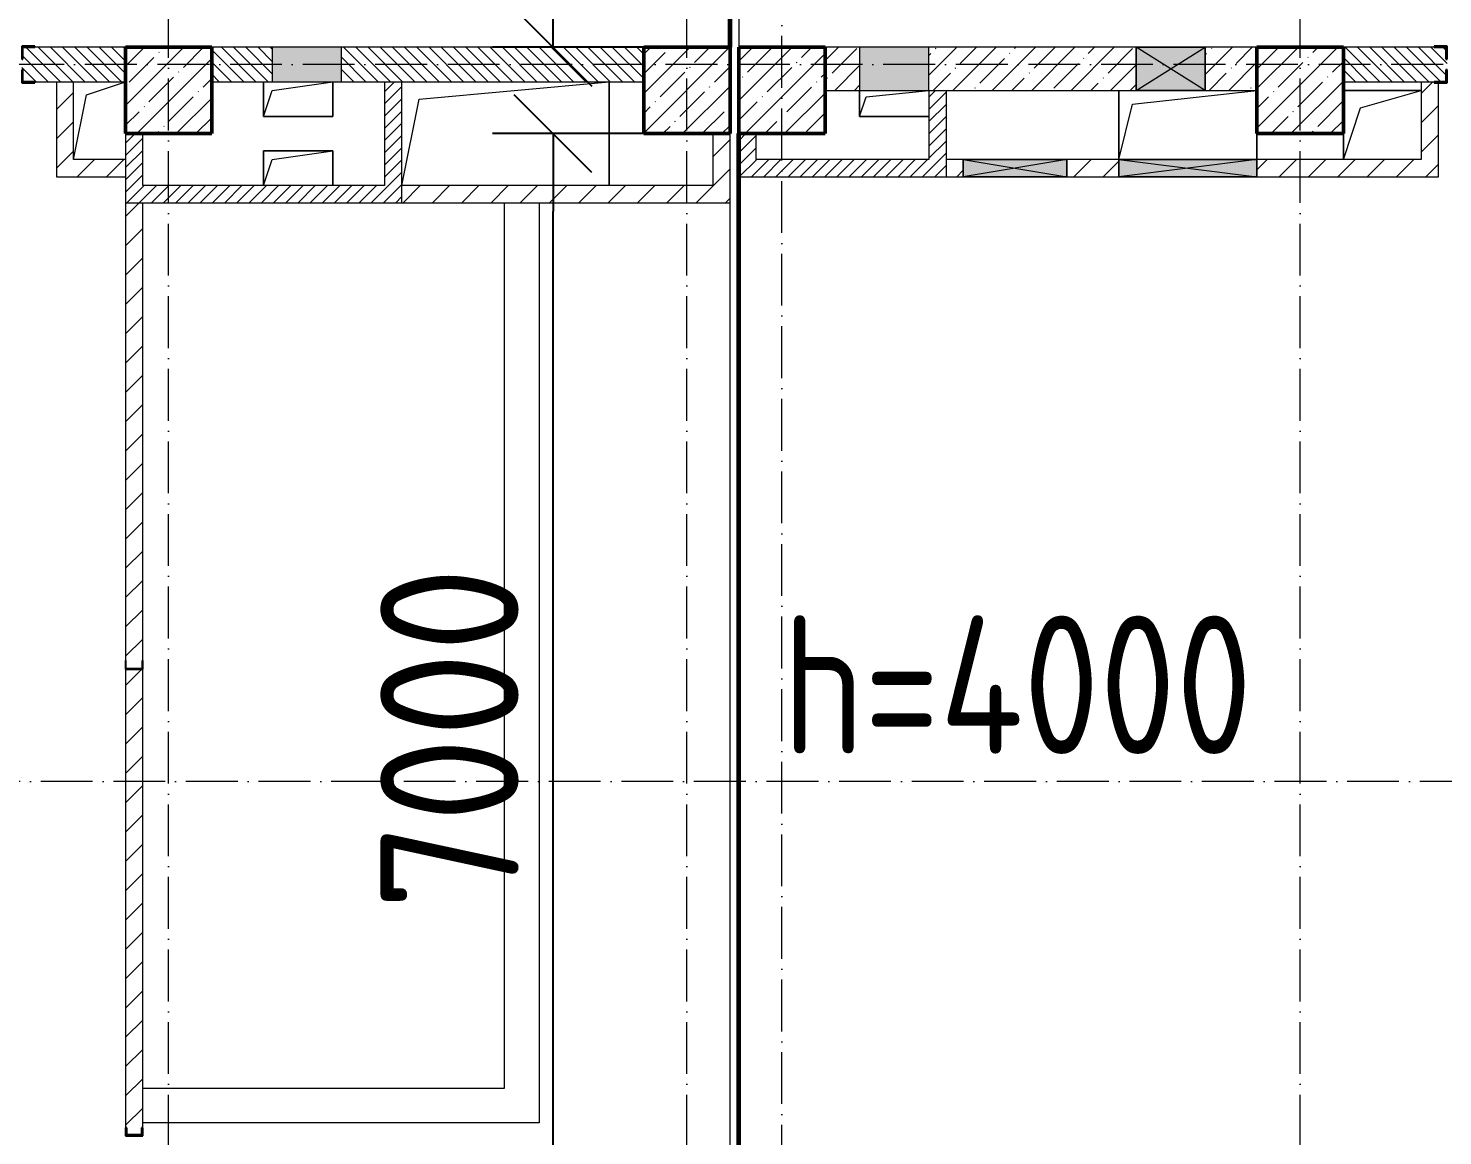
# Model space of a CAD drawing. Header units: millimetres. Extents: x 2294 to 908349, y -83289 to 219220.
# Drawn here: x 199821 to 208009, y 5806 to 12216 of the extents above; entities that cross this region are included whole.
import ezdxf

# ---------------------------------------------------------------- set-up
doc = ezdxf.new("R2010")
doc.units = ezdxf.units.MM
doc.linetypes.add('50_200_ШТРИХ_1Т_ш5_п1_п1_', pattern=[700, 500, -100, 0, -100])
for name, color, linetype, lineweight in [('A-DETL-GENF-OTLN', 7, 'Continuous', 9), ('A-FLOR-____-OTLN', 7, 'Continuous', 9), ('A-GENM-____-MCUT', 7, 'Continuous', 25), ('A-GENM-____-OTLN', 7, 'Continuous', 9), ('A-GENM-____-OTLN-1', 7, 'Continuous', 25), ('A-GLAZ-____-OTLN', 7, 'Continuous', 9), ('A-WALL-____-MCUT-1', 7, 'Continuous', 9), ('A-WALL-____-MCUT-3', 7, 'Continuous', 9), ('A-WALL-____-PATT-1', 7, 'Continuous', 9), ('A-WALL-FNSH-MCUT-1', 7, 'Continuous', 9), ('I-WALL-____-OTLN', 7, 'Continuous', 9), ('S-COLS-____-MCUT', 7, 'Continuous', 50), ('S-COLS-____-OTLN', 7, 'Continuous', 9), ('S-GRID-____-OTLN-1', 7, '50_200_ШТРИХ_1Т_ш5_п1_п1_', 9)]:
    doc.layers.add(name, color=color, linetype=linetype, lineweight=lineweight)
doc.layers.add('A-GLAZ-____-OTLN-1', color=7, linetype='Continuous', lineweight=9, true_color=0xc0c0c0)
doc.styles.get("Standard").update_dxf_attribs({"font": 'arial.ttf'})
doc.styles.add('СПДС', font='isocpeur.ttf', dxfattribs={"width": 0.9})
doc.dimstyles.new('Размера А3', dxfattribs={"dimtxt": 800, "dimasz": 450, "dimexe": 350, "dimexo": 100, "dimgap": 200, "dimtad": 1, "dimdec": 0, "dimrnd": 10, "dimzin": 0, "dimdsep": 46, "dimtxsty": 'СПДС', "dimblk": 'ARROWHEAD_6', "dimcen": 1, "dimclrd": 5, "dimclre": 5, "dimclrt": 5, "dimazin": 0, "dimtfac": 1, "dimtdec": 0, "dimtmove": 2, "dimatfit": 3, "dimfxl": 1, "dimtolj": 1, "dimtzin": 0, "dimarcsym": 0})
pattern_1 = [(45, (165583.51, 6025.28), (-84.8528, 84.8528), [])]
pattern_2 = [(45, (165583.507, 6025.276), (-35.35534, 35.35534), [])]
pattern_3 = [(135, (165583.507, 6025.276), (-35.35534, -35.35534), [])]

# ---------------------------------------------------------------- blocks, each defined once
blk = doc.blocks.new('3osi')
at = {"layer": 'S-GRID-____-OTLN-1', "color": 251, "ltscale": 0.6, "true_color": 0x636466}
for p, q in [((200633.5, 1542.7), (200633.5, 16175.8)), ((203633.5, 1542.7), (203633.5, 16175.8)), ((204183.5, 1789.1), (204183.5, 16175.8)), ((207183.5, 1542.7), (207183.5, 16175.8)), ((255902.3, 12006.3), (160914.7, 12006.3)), ((269510, 7856.3), (160914.7, 7856.3))]:
    blk.add_line(p, q, dxfattribs=at)
blk = doc.blocks.new('BSC_Колонна _Прямоугольная - 500х500-V73-АР1_План отверстий 3 этажа в осях 1-64_А-ГГ')
at = {"layer": 'S-COLS-____-OTLN'}
h = blk.add_hatch(dxfattribs=at)
h.set_pattern_fill('FP_110', color=256, style=0, pattern_type=2)
h.set_pattern_definition([(45, (-38050, -5831.04), (-114.04925, 114.04925), []), (45, (-37935.95, -5831.04), (-114.04925, 114.04925), [201.613, -40.323, 3.353, -36.97])])
h.paths.add_polyline_path([(-250, -250), (250, -250), (250, 250), (-250, 250)], flags=0)
at = {"layer": 'S-COLS-____-MCUT'}
for p, q in [((250, 250), (-250, 250)), ((-250, 250), (-250, -250)), ((250, -250), (250, 250)), ((-250, -250), (250, -250))]:
    blk.add_line(p, q, dxfattribs=at)
blk = doc.blocks.new('BSC_Колонна _Прямоугольная - 500х500-V107-АР1_План отверстий 3 этажа в осях 1-64_А-ГГ')
at = {"layer": 'S-COLS-____-OTLN'}
h = blk.add_hatch(dxfattribs=at)
h.set_pattern_fill('FP_130', color=256, style=0, pattern_type=2)
h.set_pattern_definition([(45, (-38600, -5831.04), (-114.04925, 114.04925), []), (45, (-38485.95, -5831.04), (-114.04925, 114.04925), [201.613, -40.323, 3.353, -36.97])])
h.paths.add_polyline_path([(-250, -250), (250, -250), (250, 250), (-250, 250)], flags=0)
at = {"layer": 'S-COLS-____-MCUT'}
for p, q in [((250, 250), (-250, 250)), ((-250, 250), (-250, -250)), ((250, -250), (250, 250)), ((-250, -250), (250, -250))]:
    blk.add_line(p, q, dxfattribs=at)
blk = doc.blocks.new('BSC_Колонна _Прямоугольная - 500х500-V114-АР1_План отверстий 3 этажа в осях 1-64_А-ГГ')
at = {"layer": 'S-COLS-____-OTLN'}
h = blk.add_hatch(dxfattribs=at)
h.set_pattern_fill('FP_137', color=256, style=0, pattern_type=2)
h.set_pattern_definition([(45, (-35050, -5831.04), (-114.04925, 114.04925), []), (45, (-34935.95, -5831.04), (-114.04925, 114.04925), [201.613, -40.323, 3.353, -36.97])])
h.paths.add_polyline_path([(-250, -250), (250, -250), (250, 250), (-250, 250)], flags=0)
at = {"layer": 'S-COLS-____-MCUT'}
for p, q in [((250, 250), (-250, 250)), ((-250, 250), (-250, -250)), ((250, -250), (250, 250)), ((-250, -250), (250, -250))]:
    blk.add_line(p, q, dxfattribs=at)
blk = doc.blocks.new('BSC_Колонна _Прямоугольная - 500х500-V151-АР1_План отверстий 3 этажа в осях 1-64_А-ГГ')
at = {"layer": 'S-COLS-____-OTLN'}
h = blk.add_hatch(dxfattribs=at)
h.set_pattern_fill('FP_174', color=256, style=0, pattern_type=2)
h.set_pattern_definition([(45, (-41600, -5831.04), (-114.04925, 114.04925), []), (45, (-41485.95, -5831.04), (-114.04925, 114.04925), [201.613, -40.323, 3.353, -36.97])])
h.paths.add_polyline_path([(-250, -250), (250, -250), (250, 250), (-250, 250)], flags=0)
at = {"layer": 'S-COLS-____-MCUT'}
for p, q in [((250, 250), (-250, 250)), ((-250, 250), (-250, -250)), ((250, -250), (250, 250)), ((-250, -250), (250, -250))]:
    blk.add_line(p, q, dxfattribs=at)
blk = doc.blocks.new('АР_Перемычка - АР_Перемычка-28704962-АР1_План отверстий 3 этажа в осях 1-64_А-ГГ')
at = {"layer": 'A-GENM-____-OTLN'}
blk.add_line((-350, -100), (-342, -100), dxfattribs=at)
blk = doc.blocks.new('154_Стойка_СКБ_Швеллер - СМ-2180_100-28318692-АР1_План отверстий 3 этажа в осях 1-64_А-ГГ')
at = {"layer": 'A-GENM-____-MCUT'}
for p, q in [((171, 50), (125, 50)), ((125, 50), (125, -50)), ((129.5, 42.4), (171, 42.4)), ((129.5, -42.4), (129.5, 42.4)), ((171, 42.4), (171, 50)), ((125, -50), (171, -50)), ((171, -42.4), (129.5, -42.4)), ((171, -50), (171, -42.4))]:
    blk.add_line(p, q, dxfattribs=at)
blk = doc.blocks.new('154_Фахверк_СКБ_Швеллер - Тип_100_3550-28487752-АР1_План отверстий 3 этажа в осях 1-64_А-ГГ')
at = {"layer": 'A-GENM-____-MCUT'}
for p, q in [((175, 50), (125, 50)), ((125, 50), (125, -50)), ((128, 47), (175, 47)), ((128, -47), (128, 47)), ((175, 47), (175, 50)), ((125, -50), (175, -50)), ((175, -47), (128, -47)), ((175, -50), (175, -47))]:
    blk.add_line(p, q, dxfattribs=at)
blk = doc.blocks.new('154_Стойка_СКБ_Уголок - СМ-2180_200-28268025-АР1_План отверстий 3 этажа в осях 1-64_А-ГГ')
at = {"layer": 'A-GENM-____-MCUT'}
for p, q in [((125, 156), (125, 81)), ((200, 156), (125, 156)), ((131, 81), (131, 150)), ((131, 150), (200, 150)), ((200, 150), (200, 156)), ((125, 81), (131, 81)), ((131, 19), (125, 19)), ((125, 19), (125, -56)), ((131, -50), (131, 19)), ((125, -56), (200, -56)), ((200, -50), (131, -50)), ((200, -56), (200, -50))]:
    blk.add_line(p, q, dxfattribs=at)
blk = doc.blocks.new('154_Стойка_СКБ_Уголок - СМ-2480_200-28346303-АР1_План отверстий 3 этажа в осях 1-64_А-ГГ')
at = {"layer": 'A-GENM-____-MCUT'}
for p, q in [((125, 156), (125, 81)), ((200, 156), (125, 156)), ((131, 81), (131, 150)), ((131, 150), (200, 150)), ((200, 150), (200, 156)), ((125, 81), (131, 81)), ((131, 19), (125, 19)), ((125, 19), (125, -56)), ((131, -50), (131, 19)), ((125, -56), (200, -56)), ((200, -50), (131, -50)), ((200, -56), (200, -50))]:
    blk.add_line(p, q, dxfattribs=at)
blk = doc.blocks.new('AR_Отверстие Ниша - Лючок-32404366-АР1_План отверстий 3 этажа в осях 1-64_А-ГГ')
at = {"layer": 'A-GLAZ-____-OTLN-1'}
blk.add_hatch(color=256, dxfattribs=at).paths.add_polyline_path([(-200, 125), (-200, -125), (200, -125), (200, 125)], flags=0)
at = {"layer": 'A-GLAZ-____-OTLN'}
for p, q in [((200, 125), (-200, 125)), ((-200, 125), (-200, -125)), ((200, -125), (200, 125)), ((-200, -125), (200, -125))]:
    blk.add_line(p, q, dxfattribs=at)
blk = doc.blocks.new('AR_Отверстие Ниша - Лючок-32404336-АР1_План отверстий 3 этажа в осях 1-64_А-ГГ')
at = {"layer": 'A-GLAZ-____-OTLN'}
blk.add_hatch(color=256, dxfattribs=at).paths.add_polyline_path([(-200, 100), (-200, -100), (200, -100), (200, 100)], flags=0)
for p, q in [((200, 100), (-200, 100)), ((-200, 100), (-200, -100)), ((200, -100), (200, 100)), ((-200, -100), (200, -100))]:
    blk.add_line(p, q, dxfattribs=at)
blk = doc.blocks.new('AR_Отверстие прямоугольное _в плите_ - AR_Отверстие прямоугольное _в плите_-30459223-АР1_План отверстий 3 этажа в осях 1-64_А-ГГ')
at = {"layer": 'A-GENM-____-OTLN'}
for p, q in [((-200, 100), (-200, -100)), ((-150, 50), (200, 100)), ((200, -100), (200, 100)), ((-200, -100), (-150, 50)), ((-200, -100), (200, -100))]:
    blk.add_line(p, q, dxfattribs=at)
blk = doc.blocks.new('AR_Отверстие прямоугольное _в плите_ - AR_Отверстие прямоугольное _в плите_-30459225-АР1_План отверстий 3 этажа в осях 1-64_А-ГГ')
at = {"layer": 'A-GENM-____-OTLN'}
for p, q in [((-200, 75), (-200, -75)), ((-200, -75), (-162.5, 37.5)), ((-162.5, 37.5), (200, 75)), ((-200, -75), (200, -75))]:
    blk.add_line(p, q, dxfattribs=at)
blk = doc.blocks.new('AR_Отверстие прямоугольное _в плите_ - AR_Отверстие прямоугольное _в плите_-30552658-АР1_План отверстий 3 этажа в осях 1-64_А-ГГ')
at = {"layer": 'A-GENM-____-OTLN'}
for p, q in [((-400, 200), (-400, -200)), ((-320, 120), (400, 200)), ((-400, -200), (-320, 120)), ((400, -200), (400, -50))]:
    blk.add_line(p, q, dxfattribs=at)
blk = doc.blocks.new('AR_Отверстие прямоугольное _в плите_ - AR_Отверстие прямоугольное _в плите_-V191-АР1_План отверстий 3 этажа в осях 1-64_А-ГГ')
at = {"layer": 'A-GENM-____-OTLN'}
for p, q in [((200, 100), (-200, 100)), ((-200, 100), (-200, -100)), ((-150, 50), (200, 100)), ((200, -100), (200, 100)), ((-200, -100), (-150, 50))]:
    blk.add_line(p, q, dxfattribs=at)
blk = doc.blocks.new('AR_Отверстие прямоугольное _в плите_ - AR_Отверстие прямоугольное _в плите_-V196-АР1_План отверстий 3 этажа в осях 1-64_А-ГГ')
at = {"layer": 'A-GENM-____-OTLN'}
for p, q in [((-75, 150), (150, 225)), ((-150, -225), (-75, 150))]:
    blk.add_line(p, q, dxfattribs=at)
blk = doc.blocks.new('AR_Отверстие прямоугольное _в плите_ - AR_Отверстие прямоугольное _в плите_-30552855-АР1_План отверстий 3 этажа в осях 1-64_А-ГГ')
at = {"layer": 'A-GENM-____-OTLN'}
for p, q in [((225, 200), (-225, 200)), ((-125, 100), (225, 200)), ((-225, -200), (-125, 100)), ((-225, -50), (-225, -200))]:
    blk.add_line(p, q, dxfattribs=at)
blk = doc.blocks.new('AR_Отверстие прямоугольное _в плите_ - AR_Отверстие прямоугольное _в плите_-V205-АР1_План отверстий 3 этажа в осях 1-64_А-ГГ')
at = {"layer": 'A-GENM-____-OTLN'}
for p, q in [((-500, 200), (600, 300)), ((600, -300), (600, 300)), ((-600, -300), (-500, 200))]:
    blk.add_line(p, q, dxfattribs=at)
blk = doc.blocks.new('AR_Отверстие прямоугольное _в стене__БезПР - AR_Отверстие прямоугольное _в стене__БезПР-30590131-АР1_План отверстий 3 этажа в осях 1-64_А-ГГ')
at = {"layer": 'A-GLAZ-____-OTLN-1'}
blk.add_hatch(color=256, dxfattribs=at).paths.add_polyline_path([(200, 125), (-200, 125), (-200, -125), (200, -125)], flags=0)
at = {"layer": 'A-DETL-GENF-OTLN'}
for p, q in [((-200, -125), (-200, 125)), ((-200, 125), (200, 125)), ((200, 125), (-200, -125)), ((-200, 125), (200, -125)), ((200, 125), (-200, 125)), ((-200, 125), (-200, -125)), ((200, 125), (200, -125)), ((200, -125), (200, 125)), ((200, -125), (-200, -125)), ((-200, -125), (200, -125))]:
    blk.add_line(p, q, dxfattribs=at)
at = {"layer": 'A-GLAZ-____-OTLN'}
blk.add_line((200, 125), (-200, 125), dxfattribs=at)
blk = doc.blocks.new('AR_Отверстие прямоугольное _в стене__БезПР - AR_Отверстие прямоугольное _в стене__БезПР-36788922-АР1_План отверстий 3 этажа в осях 1-64_А-ГГ')
at = {"layer": 'A-GLAZ-____-OTLN'}
blk.add_hatch(color=256, dxfattribs=at).paths.add_polyline_path([(300, -50), (300, 50), (-300, 50), (-300, -50)], flags=0)
at = {"layer": 'A-DETL-GENF-OTLN'}
for p, q in [((-300, -50), (-300, 50)), ((-300, 50), (300, 50)), ((300, 50), (-300, -50)), ((-300, 50), (300, -50)), ((300, 50), (-300, 50)), ((-300, 50), (-300, -50)), ((300, 50), (300, -50)), ((300, -50), (300, 50)), ((300, -50), (-300, -50)), ((-300, -50), (300, -50))]:
    blk.add_line(p, q, dxfattribs=at)
at = {"layer": 'A-GLAZ-____-OTLN'}
blk.add_line((300, 50), (-300, 50), dxfattribs=at)
blk = doc.blocks.new('AR_Отверстие прямоугольное _в стене_ - AR_Отверстие прямоугольное _в стене__ОВ-36980490-АР1_План отверстий 3 этажа в осях 1-64_А-ГГ')
at = {"layer": 'A-GLAZ-____-OTLN'}
blk.add_hatch(color=256, dxfattribs=at).paths.add_polyline_path([(-400, -50), (400, -50), (400, 50), (-400, 50)], flags=0)
at = {"layer": 'A-DETL-GENF-OTLN'}
for p, q in [((-400, -50), (-400, 50)), ((-400, 50), (400, 50)), ((400, 50), (-400, -50)), ((-400, 50), (400, -50)), ((400, 50), (-400, 50)), ((-400, 50), (-400, -50)), ((400, 50), (400, -50)), ((400, -50), (400, 50)), ((400, -50), (-400, -50)), ((-400, -50), (400, -50))]:
    blk.add_line(p, q, dxfattribs=at)
blk = doc.blocks.new('3floor')
at = {"layer": 'A-WALL-____-PATT-1'}
h = blk.add_hatch(dxfattribs=at)
h.set_pattern_fill('FP_6', color=256, style=0, pattern_type=2)
h.set_pattern_definition(pattern_3)
h.paths.add_polyline_path([(199858.5, 11906.3), (200383.5, 11906.3), (200383.5, 12106.3), (199789.5, 12106.3), (199789.5, 12037.3), (199783.5, 12037.3), (199783.5, 11975.3), (199789.5, 11975.3), (199789.5, 11906.3)], flags=0)
h.paths.add_polyline_path([(198558.5, 11906.3), (198627.5, 11906.3), (198627.5, 11975.3), (198633.5, 11975.3), (198633.5, 12037.3), (198627.5, 12037.3), (198627.5, 12106.3), (198183.5, 12106.3), (198183.5, 11906.3)], flags=0)
h.paths.add_polyline_path([(197483.5, 11906.3), (197483.5, 12106.3), (196689.5, 12106.3), (196689.5, 12037.3), (196683.5, 12037.3), (196683.5, 11975.3), (196689.5, 11975.3), (196689.5, 11906.3), (197384.2, 11906.3)], flags=0)
h.paths.add_polyline_path([(195758.5, 11906.3), (195977.5, 11906.3), (195977.5, 11975.3), (195983.5, 11975.3), (195983.5, 12037.3), (195977.5, 12037.3), (195977.5, 12106.3), (195689.5, 12106.3), (195689.5, 12037.3), (195683.5, 12037.3), (195683.5, 11975.3), (195689.5, 11975.3), (195689.5, 11906.3)], flags=0)
h.paths.add_polyline_path([(194883.5, 11906.3), (194977.5, 11906.3), (194977.5, 11975.3), (194983.5, 11975.3), (194983.5, 12037.3), (194977.5, 12037.3), (194977.5, 12106.3), (194883.5, 12106.3), (194883.5, 12000.3)], flags=0)
h = blk.add_hatch(dxfattribs=at)
h.set_pattern_fill('FP_6', color=256, style=0, pattern_type=2)
h.set_pattern_definition(pattern_3)
h.paths.add_polyline_path([(203383.5, 11906.3), (203383.5, 12106.3), (201633.5, 12106.3), (201633.5, 11906.3), (202686.6, 11906.3)], flags=0)
h.paths.add_polyline_path([(200919.1, 11906.3), (201233.5, 11906.3), (201233.5, 12106.3), (200883.5, 12106.3), (200883.5, 11906.3)], flags=0)
h = blk.add_hatch(dxfattribs=at)
h.set_pattern_fill('FP_38', color=256, style=0, pattern_type=2)
h.set_pattern_definition([(45, (165583.5, 6025.28), (-114.04925, 114.04925), []), (45, (165697.56, 6025.28), (-114.04925, 114.04925), [201.612, -40.322, 3.353, -36.97])])
h.paths.add_polyline_path([(206233.5, 11856.3), (206233.5, 12106.3), (205033.5, 12106.3), (205033.5, 11856.3), (206221.5, 11856.3)], flags=0)
h.paths.add_polyline_path([(206933.5, 11856.3), (206933.5, 12106.3), (206633.5, 12106.3), (206633.5, 11856.3)], flags=0)
h.paths.add_polyline_path([(204633.5, 11856.3), (204633.5, 12106.3), (204433.5, 12106.3), (204433.5, 11856.3), (204454, 11856.3)], flags=0)
h = blk.add_hatch(dxfattribs=at)
h.set_pattern_fill('FP_6', color=256, style=0, pattern_type=2)
h.set_pattern_definition(pattern_3)
h.paths.add_polyline_path([(209756.4, 11906.3), (209933.5, 11906.3), (209933.5, 12106.3), (209739.5, 12106.3), (209739.5, 12037.3), (209733.5, 12037.3), (209733.5, 11975.3), (209739.5, 11975.3), (209739.5, 11906.3)], flags=0)
h.paths.add_polyline_path([(208027.5, 11906.3), (208027.5, 11975.3), (208033.5, 11975.3), (208033.5, 12037.3), (208027.5, 12037.3), (208027.5, 12106.3), (207433.5, 12106.3), (207433.5, 11906.3), (207989, 11906.3)], flags=0)
h = blk.add_hatch(dxfattribs=at)
h.set_pattern_fill('FP_4', color=256, style=0, pattern_type=2)
h.set_pattern_definition(pattern_1)
h.paths.add_polyline_path([(200083.5, 11456.3), (200083.5, 11906.3), (199983.5, 11906.3), (199983.5, 11456.3)], flags=0)
h = blk.add_hatch(dxfattribs=at)
h.set_pattern_fill('FP_5', color=256, style=0, pattern_type=2)
h.set_pattern_definition(pattern_2)
h.paths.add_polyline_path([(201983.5, 11306.3), (201983.5, 11906.3), (201883.5, 11906.3), (201883.5, 11306.3)], flags=0)
h = blk.add_hatch(dxfattribs=at)
h.set_pattern_fill('FP_4', color=256, style=0, pattern_type=2)
h.set_pattern_definition(pattern_1)
h.paths.add_polyline_path([(207983.5, 11356.3), (207983.5, 11900.3), (207958.5, 11900.3), (207958.5, 11906.3), (207883.5, 11906.3), (207883.5, 11356.3)], flags=0)
h = blk.add_hatch(dxfattribs=at)
h.set_pattern_fill('FP_5', color=256, style=0, pattern_type=2)
h.set_pattern_definition(pattern_2)
h.paths.add_polyline_path([(205133.5, 11356.3), (205133.5, 11856.3), (205033.5, 11856.3), (205033.5, 11356.3)], flags=0)
h = blk.add_hatch(dxfattribs=at)
h.set_pattern_fill('FP_5', color=256, style=0, pattern_type=2)
h.set_pattern_definition(pattern_2)
h.paths.add_polyline_path([(200483.5, 11206.3), (200483.5, 11606.3), (200383.5, 11606.3), (200383.5, 11206.3)], flags=0)
h = blk.add_hatch(dxfattribs=at)
h.set_pattern_fill('FP_4', color=256, style=0, pattern_type=2)
h.set_pattern_definition(pattern_1)
h.paths.add_polyline_path([(203883.5, 11206.3), (203883.5, 11606.3), (203783.5, 11606.3), (203783.5, 11206.3)], flags=0)
h = blk.add_hatch(dxfattribs=at)
h.set_pattern_fill('FP_5', color=256, style=0, pattern_type=2)
h.set_pattern_definition(pattern_2)
h.paths.add_polyline_path([(204033.5, 11356.3), (204033.5, 11606.3), (203933.5, 11606.3), (203933.5, 11356.3)], flags=0)
h = blk.add_hatch(dxfattribs=at)
h.set_pattern_fill('FP_4', color=256, style=0, pattern_type=2)
h.set_pattern_definition(pattern_1)
h.paths.add_polyline_path([(200383.5, 11356.3), (200383.5, 11456.3), (199983.5, 11456.3), (199983.5, 11356.3)], flags=0)
h = blk.add_hatch(dxfattribs=at)
h.set_pattern_fill('FP_5', color=256, style=0, pattern_type=2)
h.set_pattern_definition(pattern_2)
h.paths.add_polyline_path([(205033.5, 11356.3), (205033.5, 11456.3), (204033.5, 11456.3), (204033.5, 11356.3), (204454, 11356.3)], flags=0)
h = blk.add_hatch(dxfattribs=at)
h.set_pattern_fill('FP_4', color=256, style=0, pattern_type=2)
h.set_pattern_definition(pattern_1)
h.paths.add_polyline_path([(207883.5, 11356.3), (207883.5, 11456.3), (206933.5, 11456.3), (206933.5, 11356.3)], flags=0)
h.paths.add_polyline_path([(206133.5, 11356.3), (206133.5, 11456.3), (205833.5, 11456.3), (205833.5, 11356.3)], flags=0)
h.paths.add_polyline_path([(205133.5, 11356.3), (205233.5, 11356.3), (205233.5, 11456.3), (205133.5, 11456.3)], flags=0)
h = blk.add_hatch(dxfattribs=at)
h.set_pattern_fill('FP_5', color=256, style=0, pattern_type=2)
h.set_pattern_definition(pattern_2)
h.paths.add_polyline_path([(201983.5, 11206.3), (201983.5, 11306.3), (200483.5, 11306.3), (200483.5, 11206.3), (200919.1, 11206.3)], flags=0)
h = blk.add_hatch(dxfattribs=at)
h.set_pattern_fill('FP_4', color=256, style=0, pattern_type=2)
h.set_pattern_definition(pattern_1)
h.paths.add_polyline_path([(203783.5, 11206.3), (203783.5, 11306.3), (201983.5, 11306.3), (201983.5, 11206.3), (202686.6, 11206.3)], flags=0)
h = blk.add_hatch(dxfattribs=at)
h.set_pattern_fill('FP_4', color=256, style=0, pattern_type=2)
h.set_pattern_definition(pattern_1)
h.paths.add_polyline_path([(200386.5, 4606.3), (200480.5, 4606.3), (200480.5, 4653.3), (200386.5, 4653.3)], flags=0)
h.paths.add_polyline_path([(200475.9, 5810.8), (200475.9, 5852.3), (200483.5, 5852.3), (200483.5, 8506.3), (200383.5, 8506.3), (200384.4, 5852.3), (200391.1, 5852.3), (200391.1, 5810.8)], flags=0)
h.paths.add_polyline_path([(200480.5, 8509.3), (200480.5, 8556.3), (200483.5, 8556.3), (200483.5, 11206.3), (200383.5, 11206.3), (200383.5, 8556.3), (200386.5, 8556.3), (200386.5, 8509.3), (200433.6, 8509.3)], flags=0)
at = {"layer": 'A-FLOR-____-OTLN'}
for p, q in [((203883.5, 12106.3), (203883.5, 15006.3)), ((203933.5, 15006.3), (203933.5, 12106.3)), ((201183.5, 11706.3), (201183.5, 11906.3)), ((201583.5, 11906.3), (201583.5, 11706.3)), ((203183.5, 11906.3), (203183.5, 11306.3)), ((204633.5, 11706.3), (204633.5, 11856.3)), ((206133.5, 11456.3), (206133.5, 11856.3)), ((207433.5, 11856.3), (207883.5, 11856.3)), ((201583.5, 11706.3), (201183.5, 11706.3)), ((205033.5, 11706.3), (204633.5, 11706.3)), ((206933.5, 11606.3), (206933.5, 11456.3)), ((207433.5, 11456.3), (207433.5, 11606.3)), ((201183.5, 11506.3), (201583.5, 11506.3)), ((201183.5, 11306.3), (201183.5, 11506.3)), ((201583.5, 11506.3), (201583.5, 11306.3)), ((203933.5, 11356.3), (203933.5, 4606.3)), ((203883.5, 4606.3), (203883.5, 11206.3))]:
    blk.add_line(p, q, dxfattribs=at)
at = {"layer": 'A-WALL-____-MCUT-1'}
for p, q in [((204633.5, 12106.3), (204433.5, 12106.3)), ((206233.5, 12106.3), (205033.5, 12106.3)), ((206933.5, 12106.3), (206633.5, 12106.3)), ((204433.5, 11856.3), (204633.5, 11856.3)), ((205033.5, 11856.3), (206233.5, 11856.3)), ((206633.5, 11856.3), (206933.5, 11856.3))]:
    blk.add_line(p, q, dxfattribs=at)
at = {"layer": 'A-WALL-____-MCUT-3'}
for p, q in [((200383.5, 12106.3), (199858.5, 12106.3)), ((201233.5, 12106.3), (200883.5, 12106.3)), ((203383.5, 12106.3), (201633.5, 12106.3)), ((207958.5, 12106.3), (207433.5, 12106.3)), ((199858.5, 11906.3), (200383.5, 11906.3)), ((200883.5, 11906.3), (201233.5, 11906.3)), ((201633.5, 11906.3), (203383.5, 11906.3)), ((207433.5, 11906.3), (207958.5, 11906.3))]:
    blk.add_line(p, q, dxfattribs=at)
at = {"layer": 'A-WALL-FNSH-MCUT-1'}
for p, q in [((199983.5, 11906.3), (199983.5, 11356.3)), ((200083.5, 11456.3), (200083.5, 11906.3)), ((201883.5, 11906.3), (201883.5, 11306.3)), ((201983.5, 11206.3), (201983.5, 11906.3)), ((207883.5, 11906.3), (207883.5, 11456.3)), ((207983.5, 11356.3), (207983.5, 11900.3)), ((205033.5, 11856.3), (205033.5, 11856.3)), ((205033.5, 11856.3), (205033.5, 11456.3)), ((205133.5, 11856.3), (205133.5, 11356.3)), ((200383.5, 11606.3), (200383.5, 8556.3)), ((200483.5, 11306.3), (200483.5, 11606.3)), ((203783.5, 11606.3), (203783.5, 11306.3)), ((203883.5, 11206.3), (203883.5, 11606.3)), ((203933.5, 11606.3), (203933.5, 11356.3)), ((204033.5, 11456.3), (204033.5, 11606.3)), ((200383.5, 11456.3), (200083.5, 11456.3)), ((205033.5, 11456.3), (204033.5, 11456.3)), ((205233.5, 11456.3), (205133.5, 11456.3)), ((206133.5, 11456.3), (205833.5, 11456.3)), ((207883.5, 11456.3), (206933.5, 11456.3)), ((199983.5, 11356.3), (200383.5, 11356.3)), ((201883.5, 11306.3), (200483.5, 11306.3)), ((203783.5, 11306.3), (201983.5, 11306.3)), ((203933.5, 11356.3), (205133.5, 11356.3)), ((205133.5, 11356.3), (205233.5, 11356.3)), ((205833.5, 11356.3), (206133.5, 11356.3)), ((206933.5, 11356.3), (207983.5, 11356.3)), ((200383.5, 11206.3), (203883.5, 11206.3)), ((200483.5, 8556.3), (200483.5, 11206.3)), ((200383.5, 8506.3), (200383.5, 5852.3)), ((200483.5, 5852.3), (200483.5, 8506.3))]:
    blk.add_line(p, q, dxfattribs=at)
at = {"layer": 'I-WALL-____-OTLN'}
for p, q in [((202578.5, 6081.3), (202578.5, 11206.3)), ((202778.5, 11206.3), (202778.5, 5881.3)), ((200483.5, 6081.3), (202578.5, 6081.3)), ((202778.5, 5881.3), (200483.5, 5881.3))]:
    blk.add_line(p, q, dxfattribs=at)
at = {"layer": 'A-GENM-____-OTLN'}
for name, p in [('AR_Отверстие прямоугольное _в плите_ - AR_Отверстие прямоугольное _в плите_-V196-АР1_План отверстий 3 этажа в осях 1-64_А-ГГ', (200233.5, 11681.3)), ('AR_Отверстие прямоугольное _в плите_ - AR_Отверстие прямоугольное _в плите_-30459223-АР1_План отверстий 3 этажа в осях 1-64_А-ГГ', (201383.5, 11806.3)), ('AR_Отверстие прямоугольное _в плите_ - AR_Отверстие прямоугольное _в плите_-V205-АР1_План отверстий 3 этажа в осях 1-64_А-ГГ', (202583.5, 11606.3)), ('АР_Перемычка - АР_Перемычка-28704962-АР1_План отверстий 3 этажа в осях 1-64_А-ГГ', (208033.5, 12006.3)), ('AR_Отверстие прямоугольное _в плите_ - AR_Отверстие прямоугольное _в плите_-30459225-АР1_План отверстий 3 этажа в осях 1-64_А-ГГ', (204833.5, 11781.3)), ('AR_Отверстие прямоугольное _в плите_ - AR_Отверстие прямоугольное _в плите_-30552658-АР1_План отверстий 3 этажа в осях 1-64_А-ГГ', (206533.5, 11656.3)), ('AR_Отверстие прямоугольное _в плите_ - AR_Отверстие прямоугольное _в плите_-30552855-АР1_План отверстий 3 этажа в осях 1-64_А-ГГ', (207658.5, 11656.3)), ('AR_Отверстие прямоугольное _в плите_ - AR_Отверстие прямоугольное _в плите_-V191-АР1_План отверстий 3 этажа в осях 1-64_А-ГГ', (201383.5, 11406.3))]:
    blk.add_blockref(name, p, dxfattribs=at)
at = {"layer": 'A-GENM-____-OTLN-1'}
blk.add_blockref('154_Стойка_СКБ_Уголок - СМ-2180_200-28268025-АР1_План отверстий 3 этажа в осях 1-64_А-ГГ', (199658.5, 11956.3), dxfattribs=at)
for name, p, rotation in [('154_Стойка_СКБ_Уголок - СМ-2480_200-28346303-АР1_План отверстий 3 этажа в осях 1-64_А-ГГ', (208158.5, 12056.3), 180), ('154_Фахверк_СКБ_Швеллер - Тип_100_3550-28487752-АР1_План отверстий 3 этажа в осях 1-64_А-ГГ', (200433.5, 8381.3), 89.99999999999991), ('154_Стойка_СКБ_Швеллер - СМ-2180_100-28318692-АР1_План отверстий 3 этажа в осях 1-64_А-ГГ', (200433.5, 5681.3), 89.99999999999991)]:
    blk.add_blockref(name, p, dxfattribs=dict(at, rotation=rotation))
at = {"layer": 'A-GLAZ-____-OTLN', "rotation": 180}
for name, p in [('AR_Отверстие Ниша - Лючок-32404336-АР1_План отверстий 3 этажа в осях 1-64_А-ГГ', (201433.5, 12006.3)), ('AR_Отверстие Ниша - Лючок-32404366-АР1_План отверстий 3 этажа в осях 1-64_А-ГГ', (204833.5, 11981.3)), ('AR_Отверстие прямоугольное _в стене__БезПР - AR_Отверстие прямоугольное _в стене__БезПР-30590131-АР1_План отверстий 3 этажа в осях 1-64_А-ГГ', (206433.5, 11981.3))]:
    blk.add_blockref(name, p, dxfattribs=at)
at = {"layer": 'A-GLAZ-____-OTLN'}
for name, p in [('AR_Отверстие прямоугольное _в стене__БезПР - AR_Отверстие прямоугольное _в стене__БезПР-36788922-АР1_План отверстий 3 этажа в осях 1-64_А-ГГ', (205533.5, 11406.3)), ('AR_Отверстие прямоугольное _в стене_ - AR_Отверстие прямоугольное _в стене__ОВ-36980490-АР1_План отверстий 3 этажа в осях 1-64_А-ГГ', (206533.5, 11406.3))]:
    blk.add_blockref(name, p, dxfattribs=at)
at = {"layer": 'S-COLS-____-OTLN'}
for name, p in [('BSC_Колонна _Прямоугольная - 500х500-V114-АР1_План отверстий 3 этажа в осях 1-64_А-ГГ', (200633.5, 11856.3)), ('BSC_Колонна _Прямоугольная - 500х500-V73-АР1_План отверстий 3 этажа в осях 1-64_А-ГГ', (203633.5, 11856.3)), ('BSC_Колонна _Прямоугольная - 500х500-V107-АР1_План отверстий 3 этажа в осях 1-64_А-ГГ', (204183.5, 11856.3)), ('BSC_Колонна _Прямоугольная - 500х500-V151-АР1_План отверстий 3 этажа в осях 1-64_А-ГГ', (207183.5, 11856.3))]:
    blk.add_blockref(name, p, dxfattribs=at)
blk = doc.blocks.new('ARROWHEAD_6')
at = {"color": 0, "linetype": 'Continuous'}
for p, q in [((-0.5, -0.5), (0.5, 0.5)), ((0, 0), (-1, 0))]:
    blk.add_line(p, q, dxfattribs=at)
blk = doc.blocks.new('*D2454')
at = {"color": 5, "lineweight": -2, "transparency": 16777216}
for p, q in [((203783.5, 15006.3), (202508.9, 15006.3)), ((202858.9, 12556.3), (202858.9, 14556.3)), ((203783.5, 12106.3), (202508.9, 12106.3))]:
    blk.add_line(p, q, dxfattribs=at)
at = {"layer": 'Defpoints', "color": 0, "transparency": 16777216}
for p in [(202858.9, 15006.3), (203883.5, 15006.3), (203883.5, 12106.3)]:
    blk.add_point(p, dxfattribs=at)
at = {"color": 5, "lineweight": -2, "transparency": 16777216, "xscale": 450, "yscale": 450, "zscale": 450}
for p, rotation in [((202858.9, 15006.3), 90), ((202858.9, 12106.3), 270)]:
    blk.add_blockref('ARROWHEAD_6', p, dxfattribs=dict(at, rotation=rotation))
at = {"color": 5, "transparency": 16777216, "insert": (202258.9, 13556.3), "char_height": 800, "attachment_point": 5, "rotation": 90, "style": 'СПДС'}
blk.add_mtext('\\A1;2900', dxfattribs=at)
blk = doc.blocks.new('*D2455')
at = {"color": 5, "lineweight": -2, "transparency": 16777216}
for p, q in [((203833.5, 11606.3), (202508.9, 11606.3)), ((202858.9, 5056.3), (202858.9, 11156.3)), ((203833.5, 4606.3), (202508.9, 4606.3))]:
    blk.add_line(p, q, dxfattribs=at)
at = {"layer": 'Defpoints', "color": 0, "transparency": 16777216}
for p in [(202858.9, 11606.3), (203933.5, 11606.3), (203933.5, 4606.3)]:
    blk.add_point(p, dxfattribs=at)
at = {"color": 5, "lineweight": -2, "transparency": 16777216, "xscale": 450, "yscale": 450, "zscale": 450}
for p, rotation in [((202858.9, 11606.3), 90), ((202858.9, 4606.3), 270)]:
    blk.add_blockref('ARROWHEAD_6', p, dxfattribs=dict(at, rotation=rotation))
at = {"color": 5, "transparency": 16777216, "insert": (202258.9, 8106.3), "char_height": 800, "attachment_point": 5, "rotation": 90, "style": 'СПДС'}
blk.add_mtext('\\A1;7000', dxfattribs=at)

msp = doc.modelspace()

# ---------------------------------------------------------------- linework, layer by layer
at = {"color": 1, "lineweight": 60}
for points in [[(203883.5, 12106.3), (203883.5, 15006.3)], [(203933.5, 4606.3), (203933.5, 11606.3)]]:
    msp.add_lwpolyline(points, dxfattribs=at)

# ---------------------------------------------------------------- block references
for name in ['3osi', '3floor']:
    msp.add_blockref(name, (0, 0))

# ---------------------------------------------------------------- texts
at = {"color": 5, "insert": (204183.5, 8816.2), "char_height": 800, "attachment_point": 1}
msp.add_mtext_dynamic_manual_height_columns('{\\fГОСТ тип А|b0|i0|c0|p34;h=4000}', width=4795.892, gutter_width=1772.3, heights=[982.9], dxfattribs=at)

# ---------------------------------------------------------------- dimensions: what is measured, and where the dimension line sits
at = {"color": 5}
for base, p1, p2, picture, middle in [((202858.9, 15006.3), (203883.5, 12106.3), (203883.5, 15006.3), '*D2454', (202258.9, 13556.3)), ((202858.9, 11606.3), (203933.5, 4606.3), (203933.5, 11606.3), '*D2455', (202258.9, 8106.3))]:
    dim = msp.add_linear_dim(base=base, p1=p1, p2=p2, angle=90, dimstyle='Размера А3', dxfattribs=at)
    dim.commit()
    dim.dimension.update_dxf_attribs({"geometry": picture, "text_midpoint": middle})

doc.saveas('drawing.dxf')
